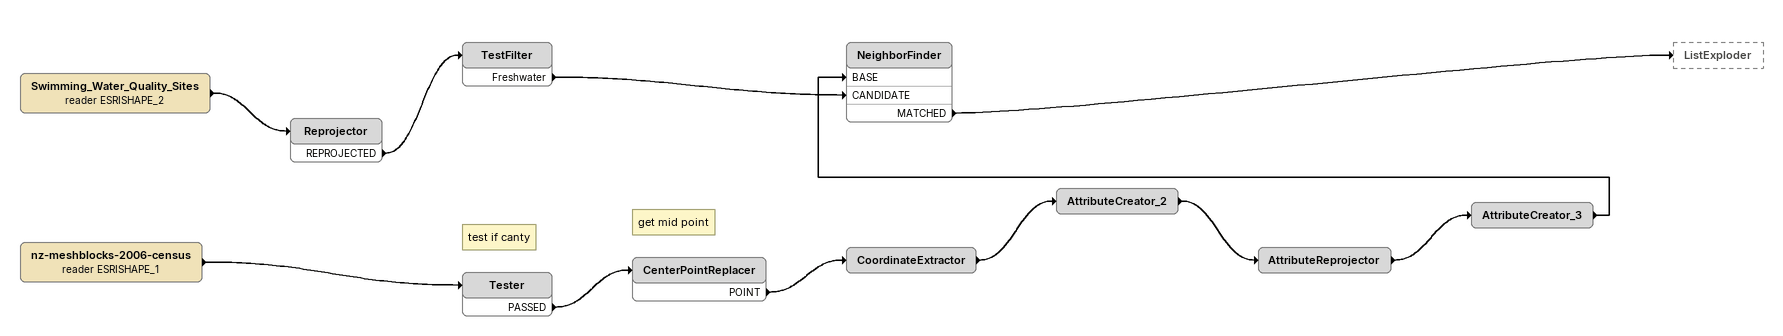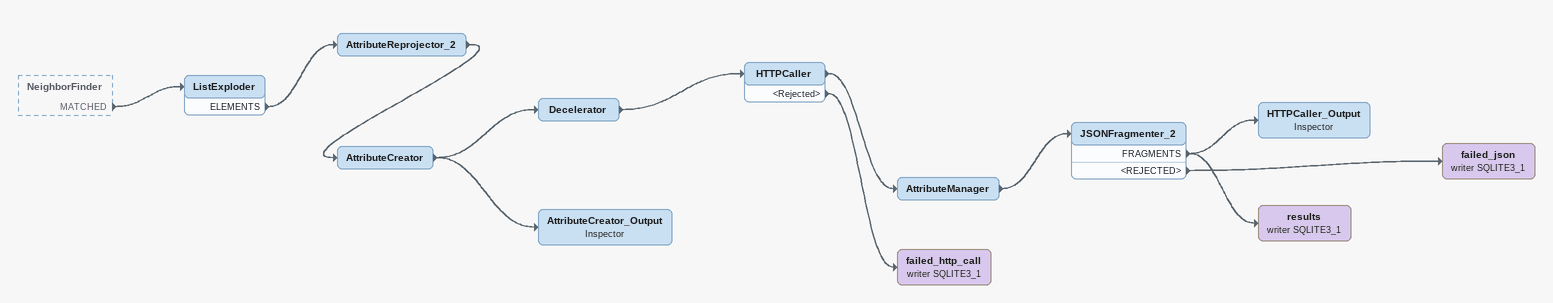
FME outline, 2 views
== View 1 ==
Swimming_Water_Quality_Sites (reader ESRISHAPE_2)
    -> Reprojector
Reprojector
    REPROJECTED -> TestFilter
TestFilter
    Freshwater -> NeighborFinder [CANDIDATE]
nz-meshblocks-2006-census (reader ESRISHAPE_1)
    -> Tester
Note: test if canty
Tester
    PASSED -> CenterPointReplacer
Note: get mid point
CenterPointReplacer
    POINT -> CoordinateExtractor
CoordinateExtractor
    -> AttributeCreator_2
AttributeCreator_2
    -> AttributeReprojector
AttributeReprojector
    -> AttributeCreator_3
AttributeCreator_3
    -> NeighborFinder [BASE]
NeighborFinder
    MATCHED -> ListExploder

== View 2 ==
NeighborFinder [outside]
    MATCHED -> ListExploder
ListExploder
    ELEMENTS -> AttributeReprojector_2
AttributeReprojector_2
    -> AttributeCreator
AttributeCreator
    -> Decelerator
    -> AttributeCreator_Output
Decelerator
    -> HTTPCaller
HTTPCaller
    -> AttributeManager
    <Rejected> -> failed_http_call (writer SQLITE3_1)
AttributeManager
    -> JSONFragmenter_2
JSONFragmenter_2
    FRAGMENTS -> HTTPCaller_Output
    FRAGMENTS -> results (writer SQLITE3_1)
    <REJECTED> -> failed_json (writer SQLITE3_1)
HTTPCaller_Output: Inspector
failed_json (writer SQLITE3_1)
results (writer SQLITE3_1)
failed_http_call (writer SQLITE3_1)
AttributeCreator_Output: Inspector
